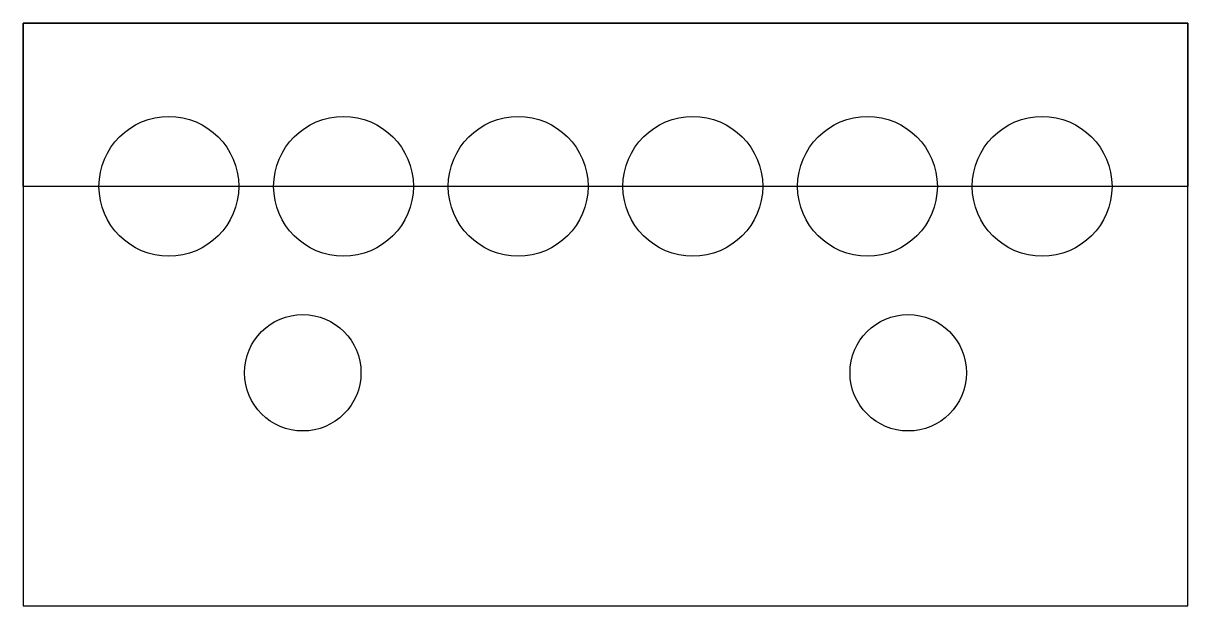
# Model space of a CAD drawing. Header units: millimetres. Extents: x 0 to 50, y 0 to 25.
import ezdxf

# ---------------------------------------------------------------- set-up
doc = ezdxf.new("R2010")
doc.units = ezdxf.units.MM
doc.layers.get('0').update_dxf_attribs({"linetype": 'CONTINUOUS'})

msp = doc.modelspace()

# ---------------------------------------------------------------- linework, layer by layer
for points in [[(0, 0), (50, 0), (50, 25), (0, 25)], [(0, 25), (50, 25), (50, 18), (0, 18)]]:
    msp.add_lwpolyline(points, close=True)
for centre, radius in [((6.25, 18), 3), ((13.75, 18), 3), ((21.25, 18), 3), ((28.75, 18), 3), ((36.25, 18), 3), ((43.75, 18), 3), ((12, 10), 2.5), ((38, 10), 2.5)]:
    msp.add_circle(centre, radius)

doc.saveas('drawing.dxf')
